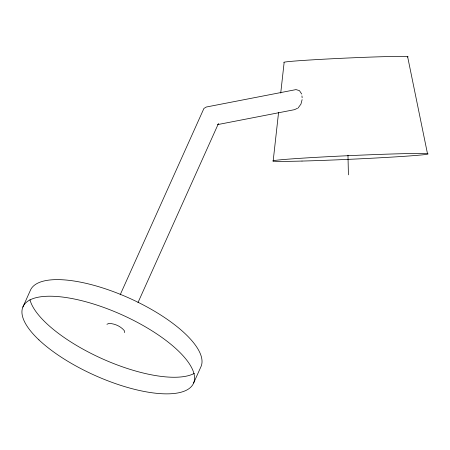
<?xml version="1.0" encoding="UTF-8"?>
<svg xmlns="http://www.w3.org/2000/svg" width="450" height="450" viewBox="0 0 450 450"><rect width="100%" height="100%" fill="white"/><g stroke="black" fill="none" stroke-linecap="round" stroke-linejoin="round"><path stroke-width="0.67" d="M273.156 161.139L278.561 112.528M280.727 93.082L284.13 62.522A62.207 1.463 -2.6 0 1 346.928 58.05A62.207 1.463 -2.6 0 1 407.329 56.998M302.113 99.636L300.943 104.108L298.069 108.017M22.871 307.063L30.33 290.464A93.448 33.182 24.2 0 1 128.379 297.754A93.448 33.182 24.2 0 1 201.088 366.412L193.629 383.012M120.167 294.817L203.923 108.444L206.291 107.021L296.01 89.606L299.436 90.624L301.731 94.061M138.004 302.541L218.481 123.469M297.461 108.298L294.429 109.688L217.491 124.627M106.926 324.281L109.058 323.376C114.772 323.691 120.544 326.166 124.273 330.581L124.498 332.601M407.604 56.604L427.5 153.743M301.939 95.912L302.147 97.763M347.974 155.188L348.418 174.842M194.4 373.343A93.448 33.182 24.2 0 1 102.426 358.847A93.448 33.182 24.2 0 1 29.959 299.7M302.001 161.061A77.754 1.834 -2.6 0 0 427.157 154.232A77.754 1.834 -2.6 0 0 321.829 157.022A77.754 1.834 -2.6 0 0 302.001 161.061M38.919 339.885A93.448 33.182 24.2 0 0 187.442 389.661A93.448 33.182 24.2 0 0 98.392 305.572A93.448 33.182 24.2 0 0 38.919 339.885"/></g></svg>
